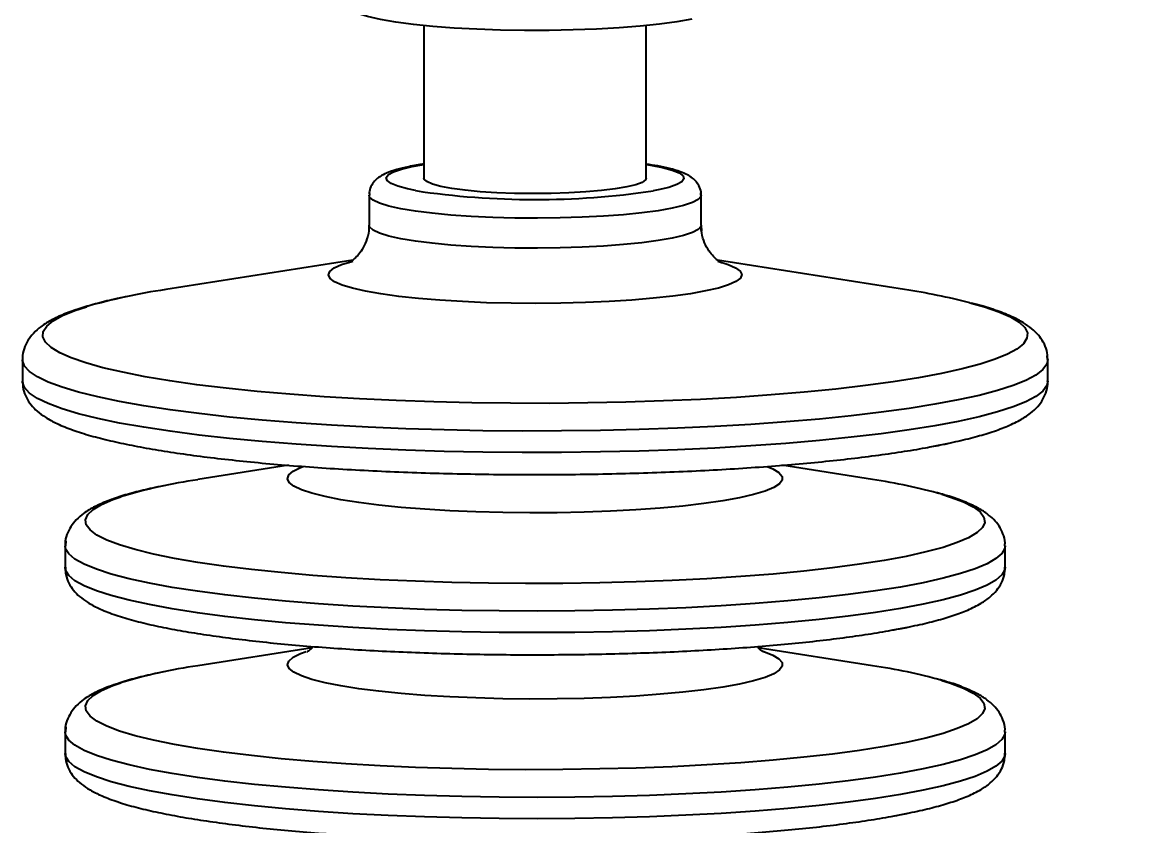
# Model space of a CAD drawing. Header units: millimetres. Extents: x 0 to 6631, y 0 to 4689.
# Drawn here: x 2553.2 to 2683.2, y 3700.4 to 3794.2 of the extents above; entities that cross this region are included whole.
import ezdxf

# ---------------------------------------------------------------- set-up
doc = ezdxf.new("R2010")
doc.units = ezdxf.units.MM
doc.header["$LTSCALE"] = 13
doc.layers.add('几何体', color=7, linetype='Continuous')
doc.layers.add('尺寸', color=3, linetype='Continuous')
doc.styles.add('SLDTEXTSTYLE0', font='hyswlongfangsong.ttf')
doc.dimstyles.new('SLDDIMSTYLE0', dxfattribs={"dimtxt": 50, "dimasz": 40.8, "dimexe": 0, "dimexo": 0.0625, "dimgap": 12.5, "dimtad": 2, "dimdec": 0, "dimrnd": 1e-09, "dimzin": 12, "dimdsep": 46, "dimtxsty": 'SLDTEXTSTYLE0', "dimsah": 1, "dimcen": 0.09, "dimadec": 0, "dimazin": 3, "dimtfac": 1, "dimtdec": 0, "dimtmove": 0, "dimatfit": 0, "dimfxl": 1, "dimfrac": 2, "dimtolj": 1, "dimtzin": 12, "dimarcsym": 0})

# ---------------------------------------------------------------- blocks, each defined once
blk = doc.blocks.new('*D28')
at = {"layer": 'Defpoints', "color": 0, "transparency": 16777216}
for p in [(2629.61, 3853.92), (3025.73, 3853.92), (2827.52, 2595.19)]:
    blk.add_point(p, dxfattribs=at)
at = {"layer": '尺寸', "color": 0, "lineweight": -2, "transparency": 16777216}
for p, q in [((2629.68, 3853.92), (3025.73, 3853.92)), ((3025.73, 2635.99), (3025.73, 3813.12)), ((2827.58, 2595.19), (3025.73, 2595.19))]:
    blk.add_line(p, q, dxfattribs=at)
at = {"layer": '尺寸', "color": 0, "transparency": 16777216}
for points in [[(3018.93, 3813.12), (3032.53, 3813.12), (3025.73, 3853.92)], [(3018.93, 2635.99), (3032.53, 2635.99), (3025.73, 2595.19)]]:
    blk.add_solid(points, dxfattribs=at)
at = {"layer": '尺寸', "color": 0, "transparency": 16777216, "insert": (3038.23, 3222.09), "char_height": 50, "attachment_point": 2, "rotation": 90, "style": 'SLDTEXTSTYLE0'}
blk.add_mtext('\\A1;1259', dxfattribs=at)

msp = doc.modelspace()

# ---------------------------------------------------------------- linework, layer by layer
at = {"layer": '几何体'}
for p, q in [((2600.05, 3793.86), (2600.05, 3776.03)), ((2625.99, 3776.03), (2625.99, 3793.86)), ((2593.64, 3774.06), (2593.64, 3770.56)), ((2627.37, 3774.67), (2626.79, 3774.55)), ((2632.37, 3774.06), (2632.37, 3774.31)), ((2632.4, 3770.56), (2632.4, 3774.06)), ((2632.48, 3769.85), (2632.44, 3770.56)), ((2591.74, 3766.48), (2569.9, 3763.03)), ((2634.35, 3766.43), (2634.01, 3766.73)), ((2656.15, 3763.03), (2634.3, 3766.48)), ((2553.17, 3754.84), (2553.17, 3752.33)), ((2672.85, 3754.86), (2672.81, 3755.28)), ((2672.87, 3752.33), (2672.87, 3754.84)), ((2553.18, 3752.32), (2553.23, 3751.89)), ((2672.86, 3752.18), (2672.85, 3752.36)), ((2659.34, 3744.7), (2661.31, 3745.09)), ((2584.24, 3742.51), (2573.64, 3740.84)), ((2652.4, 3740.84), (2641.81, 3742.51)), ((2558.23, 3733.69), (2558.19, 3733.11)), ((2558.16, 3733.11), (2558.16, 3730.6)), ((2667.89, 3730.6), (2667.89, 3733.11)), ((2654.79, 3723.28), (2656.53, 3723.61)), ((2586.99, 3721.21), (2573.64, 3719.11)), ((2652.4, 3719.11), (2639.07, 3721.21)), ((2558.16, 3711.38), (2558.16, 3708.87)), ((2558.23, 3711.96), (2558.19, 3711.38)), ((2667.89, 3708.87), (2667.89, 3711.38)), ((2654.79, 3701.55), (2656.53, 3701.88))]:
    msp.add_line(p, q, dxfattribs=at)
at = {"layer": '几何体', "flags": 128}
for points in [[(2631.32, 3794.62), (2629.57, 3794.31), (2627.55, 3794.03), (2625.29, 3793.79), (2622.82, 3793.6), (2620.2, 3793.44), (2617.46, 3793.34), (2614.65, 3793.29), (2611.8, 3793.28), (2608.98, 3793.33), (2606.23, 3793.43), (2603.59, 3793.57), (2601.1, 3793.76), (2598.81, 3793.99), (2596.75, 3794.27), (2594.96, 3794.57), (2593.46, 3794.91), (2592.29, 3795.27), (2591.45, 3795.65), (2590.97, 3796.04), (2590.85, 3796.36)], [(2599.05, 3774.59), (2598.13, 3774.78), (2597.01, 3775.09), (2596.21, 3775.42), (2595.75, 3775.76), (2595.64, 3776.1), (2595.89, 3776.45), (2596.49, 3776.78), (2597.42, 3777.1), (2598.67, 3777.4), (2600.05, 3777.64)], [(2625.99, 3777.64), (2626.48, 3777.56), (2627.91, 3777.28), (2629.04, 3776.97), (2629.84, 3776.65), (2630.3, 3776.31), (2630.4, 3775.96), (2630.15, 3775.62), (2629.56, 3775.28), (2628.62, 3774.96), (2627.37, 3774.67)], [(2623.73, 3775.01), (2622.37, 3774.78), (2620.77, 3774.58), (2618.95, 3774.43), (2616.97, 3774.31), (2614.88, 3774.25), (2612.75, 3774.23), (2610.62, 3774.26), (2608.55, 3774.34), (2606.61, 3774.46), (2604.84, 3774.63), (2603.3, 3774.84), (2602.02, 3775.08), (2601.04, 3775.34), (2600.39, 3775.63), (2600.08, 3775.92), (2600.05, 3776.03)], [(2625.99, 3776.03), (2625.92, 3775.85), (2625.52, 3775.55), (2624.78, 3775.27), (2623.73, 3775.01)], [(2629.02, 3772.53), (2627.38, 3772.24), (2625.47, 3771.99), (2623.34, 3771.77), (2621.01, 3771.6), (2618.53, 3771.47), (2615.94, 3771.39), (2613.31, 3771.36), (2610.67, 3771.38), (2608.07, 3771.45), (2605.56, 3771.57), (2603.2, 3771.73), (2601.01, 3771.94), (2599.05, 3772.19), (2597.35, 3772.47), (2595.95, 3772.78), (2594.86, 3773.12), (2594.11, 3773.47), (2593.71, 3773.83), (2593.64, 3774.06)], [(2632.4, 3774.06), (2632.38, 3773.91), (2632.06, 3773.55), (2631.38, 3773.19), (2630.36, 3772.85), (2629.02, 3772.53)], [(2629.02, 3769.04), (2627.38, 3768.75), (2625.47, 3768.49), (2623.34, 3768.28), (2621.01, 3768.1), (2618.53, 3767.97), (2615.94, 3767.89), (2613.31, 3767.86), (2610.67, 3767.88), (2608.07, 3767.95), (2605.56, 3768.07), (2603.2, 3768.23), (2601.01, 3768.44), (2599.05, 3768.69), (2597.35, 3768.97), (2595.95, 3769.28), (2594.86, 3769.62), (2594.11, 3769.97), (2593.71, 3770.34), (2593.64, 3770.56)], [(2632.4, 3770.56), (2632.38, 3770.41), (2632.06, 3770.05), (2631.38, 3769.69), (2630.36, 3769.35), (2629.02, 3769.04)], [(2632.93, 3762.87), (2631.15, 3762.55), (2629.1, 3762.26), (2626.81, 3762.01), (2624.32, 3761.8), (2621.67, 3761.63), (2618.89, 3761.51), (2616.03, 3761.43), (2613.12, 3761.4), (2610.22, 3761.43), (2607.35, 3761.5), (2604.56, 3761.62), (2601.9, 3761.78), (2599.4, 3761.99), (2597.1, 3762.24), (2595.03, 3762.52), (2593.23, 3762.84), (2591.71, 3763.19), (2590.5, 3763.56), (2589.62, 3763.94), (2589.09, 3764.34), (2588.9, 3764.75), (2589.06, 3765.15), (2589.58, 3765.55), (2590.43, 3765.94), (2591.62, 3766.31), (2591.74, 3766.34)], [(2634.34, 3766.33), (2635.54, 3765.97), (2636.42, 3765.58), (2636.96, 3765.18), (2637.15, 3764.78), (2636.98, 3764.37), (2636.47, 3763.97), (2635.61, 3763.58), (2634.43, 3763.21), (2632.93, 3762.87)], [(2660.47, 3753.22), (2657.77, 3752.72), (2654.81, 3752.25), (2651.58, 3751.81), (2648.12, 3751.4), (2644.44, 3751.04), (2640.56, 3750.72), (2636.52, 3750.44), (2632.33, 3750.2), (2628.02, 3750.02), (2623.62, 3749.88), (2619.16, 3749.79), (2614.65, 3749.74), (2610.14, 3749.75), (2605.65, 3749.81), (2601.2, 3749.91), (2596.82, 3750.06), (2592.54, 3750.27), (2588.39, 3750.51), (2584.39, 3750.8), (2580.57, 3751.14), (2576.95, 3751.51), (2573.55, 3751.92), (2570.39, 3752.37), (2567.5, 3752.86), (2564.88, 3753.37), (2562.57, 3753.91), (2560.56, 3754.47), (2558.88, 3755.05), (2557.53, 3755.65), (2556.53, 3756.26), (2555.87, 3756.89), (2555.56, 3757.51), (2555.61, 3758.14), (2556.02, 3758.77), (2556.77, 3759.39), (2557.87, 3760), (2559.31, 3760.59), (2560.64, 3761.03)], [(2663.78, 3761.5), (2665.48, 3761.01), (2667.16, 3760.43), (2668.51, 3759.83), (2669.52, 3759.22), (2670.18, 3758.59), (2670.48, 3757.97), (2670.43, 3757.34), (2670.03, 3756.71), (2669.27, 3756.09), (2668.17, 3755.48), (2666.73, 3754.89), (2664.96, 3754.31), (2662.87, 3753.76), (2660.47, 3753.22)], [(2662.42, 3750.14), (2659.69, 3749.63), (2656.69, 3749.14), (2653.42, 3748.7), (2649.93, 3748.28), (2646.21, 3747.91), (2642.3, 3747.58), (2638.22, 3747.29), (2633.99, 3747.04), (2629.64, 3746.84), (2625.18, 3746.69), (2620.66, 3746.58), (2616.1, 3746.52), (2611.51, 3746.51), (2606.94, 3746.55), (2602.4, 3746.64), (2597.92, 3746.78), (2593.53, 3746.97), (2589.25, 3747.2), (2585.12, 3747.47), (2581.15, 3747.79), (2577.36, 3748.15), (2573.79, 3748.55), (2570.44, 3748.99), (2567.35, 3749.46), (2564.52, 3749.96), (2561.98, 3750.49), (2559.74, 3751.05), (2557.81, 3751.63), (2556.2, 3752.22), (2554.93, 3752.84), (2554, 3753.46), (2553.41, 3754.1), (2553.17, 3754.73), (2553.17, 3754.84)], [(2672.87, 3754.85), (2672.75, 3754.31), (2672.29, 3753.68), (2671.47, 3753.05), (2670.32, 3752.43), (2668.82, 3751.83), (2667, 3751.24), (2664.87, 3750.68), (2662.42, 3750.14)], [(2662.42, 3747.63), (2659.69, 3747.12), (2656.69, 3746.64), (2653.42, 3746.19), (2649.93, 3745.78), (2646.21, 3745.4), (2642.3, 3745.07), (2638.22, 3744.78), (2633.99, 3744.53), (2629.64, 3744.33), (2625.18, 3744.18), (2620.66, 3744.07), (2616.1, 3744.02), (2611.51, 3744.01), (2606.94, 3744.05), (2602.4, 3744.14), (2597.92, 3744.27), (2593.53, 3744.46), (2589.25, 3744.69), (2585.12, 3744.96), (2581.15, 3745.28), (2577.36, 3745.64), (2573.79, 3746.04), (2570.44, 3746.48), (2567.35, 3746.95), (2564.52, 3747.45), (2561.98, 3747.98), (2559.74, 3748.54), (2557.81, 3749.12), (2556.2, 3749.72), (2554.93, 3750.33), (2554, 3750.95), (2553.41, 3751.59), (2553.17, 3752.23), (2553.17, 3752.33)], [(2672.87, 3752.33), (2672.75, 3751.81), (2672.29, 3751.17), (2671.47, 3750.54), (2670.32, 3749.92), (2668.82, 3749.32), (2667, 3748.74), (2664.87, 3748.17), (2662.42, 3747.63)], [(2636.87, 3738.71), (2634.93, 3738.36), (2632.72, 3738.04), (2630.28, 3737.75), (2627.63, 3737.51), (2624.79, 3737.3), (2621.82, 3737.15), (2618.74, 3737.04), (2615.59, 3736.97), (2612.41, 3736.96), (2609.24, 3736.99), (2606.11, 3737.07), (2603.06, 3737.2), (2600.14, 3737.38), (2597.38, 3737.6), (2594.8, 3737.86), (2592.44, 3738.15), (2590.34, 3738.49), (2588.51, 3738.85), (2586.97, 3739.24), (2585.76, 3739.65), (2584.87, 3740.07), (2584.33, 3740.51), (2584.13, 3740.95), (2584.29, 3741.39), (2584.79, 3741.83), (2585.64, 3742.26), (2585.94, 3742.38)], [(2640.1, 3742.38), (2640.77, 3742.09), (2641.49, 3741.66), (2641.86, 3741.22), (2641.88, 3740.78), (2641.55, 3740.34), (2640.87, 3739.91), (2639.86, 3739.49), (2638.52, 3739.09), (2636.87, 3738.71)], [(2656.35, 3731.88), (2653.75, 3731.4), (2650.88, 3730.95), (2647.75, 3730.53), (2644.38, 3730.15), (2640.8, 3729.81), (2637.02, 3729.51), (2633.08, 3729.26), (2629.01, 3729.05), (2624.83, 3728.89), (2620.56, 3728.78), (2616.25, 3728.72), (2611.91, 3728.7), (2607.58, 3728.74), (2603.29, 3728.83), (2599.06, 3728.97), (2594.93, 3729.15), (2590.92, 3729.38), (2587.06, 3729.66), (2583.39, 3729.98), (2579.91, 3730.34), (2576.66, 3730.74), (2573.66, 3731.17), (2570.92, 3731.64), (2568.48, 3732.14), (2566.34, 3732.67), (2564.51, 3733.22), (2563.02, 3733.78), (2561.87, 3734.36), (2561.07, 3734.96), (2560.63, 3735.56), (2560.54, 3736.16), (2560.81, 3736.77), (2561.44, 3737.36), (2562.42, 3737.95), (2563.74, 3738.53), (2564.65, 3738.84)], [(2660.49, 3739.13), (2661.53, 3738.8), (2663.02, 3738.23), (2664.17, 3737.65), (2664.97, 3737.06), (2665.42, 3736.46), (2665.5, 3735.85), (2665.23, 3735.25), (2664.61, 3734.65), (2663.63, 3734.06), (2662.3, 3733.49), (2660.64, 3732.93), (2658.65, 3732.4), (2656.35, 3731.88)], [(2658.31, 3728.8), (2655.67, 3728.3), (2652.75, 3727.84), (2649.58, 3727.42), (2646.17, 3727.02), (2642.54, 3726.67), (2638.72, 3726.36), (2634.74, 3726.1), (2630.62, 3725.88), (2626.38, 3725.7), (2622.05, 3725.58), (2617.67, 3725.5), (2613.25, 3725.47), (2608.84, 3725.5), (2604.45, 3725.57), (2600.12, 3725.69), (2595.87, 3725.86), (2591.73, 3726.07), (2587.73, 3726.33), (2583.9, 3726.64), (2580.25, 3726.99), (2576.81, 3727.37), (2573.61, 3727.8), (2570.67, 3728.25), (2568, 3728.74), (2565.62, 3729.26), (2563.55, 3729.81), (2561.81, 3730.37), (2560.39, 3730.95), (2559.31, 3731.55), (2558.59, 3732.16), (2558.21, 3732.77), (2558.16, 3733.11)], [(2667.89, 3733.1), (2667.85, 3732.83), (2667.51, 3732.22), (2666.82, 3731.61), (2665.78, 3731.02), (2664.4, 3730.43), (2662.69, 3729.86), (2660.65, 3729.32), (2658.31, 3728.8)], [(2658.31, 3726.29), (2655.67, 3725.8), (2652.75, 3725.34), (2649.58, 3724.91), (2646.17, 3724.52), (2642.54, 3724.17), (2638.72, 3723.86), (2634.74, 3723.59), (2630.62, 3723.37), (2626.38, 3723.2), (2622.05, 3723.07), (2617.67, 3722.99), (2613.25, 3722.97), (2608.84, 3722.99), (2604.45, 3723.06), (2600.12, 3723.18), (2595.87, 3723.35), (2591.73, 3723.56), (2587.73, 3723.83), (2583.9, 3724.13), (2580.25, 3724.48), (2576.81, 3724.86), (2573.61, 3725.29), (2570.67, 3725.75), (2568, 3726.24), (2565.62, 3726.76), (2563.55, 3727.3), (2561.81, 3727.86), (2560.39, 3728.45), (2559.31, 3729.04), (2558.59, 3729.65), (2558.21, 3730.26), (2558.16, 3730.6)], [(2667.89, 3730.6), (2667.85, 3730.33), (2667.51, 3729.71), (2666.82, 3729.11), (2665.78, 3728.51), (2664.4, 3727.92), (2662.69, 3727.36), (2660.65, 3726.81), (2658.31, 3726.29)], [(2636.87, 3716.97), (2634.93, 3716.62), (2632.72, 3716.3), (2630.28, 3716.02), (2627.63, 3715.77), (2624.79, 3715.57), (2621.82, 3715.41), (2618.74, 3715.3), (2615.59, 3715.24), (2612.41, 3715.22), (2609.24, 3715.26), (2606.11, 3715.34), (2603.06, 3715.47), (2600.14, 3715.65), (2597.38, 3715.86), (2594.8, 3716.12), (2592.44, 3716.42), (2590.34, 3716.75), (2588.51, 3717.12), (2586.97, 3717.5), (2585.76, 3717.91), (2584.87, 3718.34), (2584.33, 3718.78), (2584.13, 3719.22), (2584.29, 3719.66), (2584.79, 3720.1), (2585.64, 3720.53), (2586.3, 3720.77)], [(2639.52, 3720.84), (2639.72, 3720.78), (2640.77, 3720.36), (2641.49, 3719.93), (2641.86, 3719.49), (2641.88, 3719.05), (2641.55, 3718.61), (2640.87, 3718.17), (2639.86, 3717.75), (2638.52, 3717.35), (2636.87, 3716.97)], [(2656.35, 3710.15), (2653.75, 3709.67), (2650.88, 3709.21), (2647.75, 3708.8), (2644.38, 3708.42), (2640.8, 3708.08), (2637.02, 3707.78), (2633.08, 3707.52), (2629.01, 3707.32), (2624.83, 3707.16), (2620.56, 3707.05), (2616.25, 3706.98), (2611.91, 3706.97), (2607.58, 3707.01), (2603.29, 3707.1), (2599.06, 3707.23), (2594.93, 3707.42), (2590.92, 3707.65), (2587.06, 3707.93), (2583.39, 3708.25), (2579.91, 3708.61), (2576.66, 3709.01), (2573.66, 3709.44), (2570.92, 3709.91), (2568.48, 3710.41), (2566.34, 3710.94), (2564.51, 3711.48), (2563.02, 3712.05), (2561.87, 3712.63), (2561.07, 3713.23), (2560.63, 3713.83), (2560.54, 3714.43), (2560.81, 3715.03), (2561.44, 3715.63), (2562.42, 3716.22), (2563.74, 3716.79), (2564.65, 3717.11)], [(2660.49, 3717.4), (2661.53, 3717.07), (2663.02, 3716.5), (2664.17, 3715.92), (2664.97, 3715.32), (2665.42, 3714.72), (2665.5, 3714.12), (2665.23, 3713.52), (2664.61, 3712.92), (2663.63, 3712.33), (2662.3, 3711.76), (2660.64, 3711.2), (2658.65, 3710.66), (2656.35, 3710.15)], [(2658.31, 3707.07), (2655.67, 3706.57), (2652.75, 3706.11), (2649.58, 3705.68), (2646.17, 3705.29), (2642.54, 3704.94), (2638.72, 3704.63), (2634.74, 3704.36), (2630.62, 3704.14), (2626.38, 3703.97), (2622.05, 3703.85), (2617.67, 3703.77), (2613.25, 3703.74), (2608.84, 3703.76), (2604.45, 3703.83), (2600.12, 3703.96), (2595.87, 3704.12), (2591.73, 3704.34), (2587.73, 3704.6), (2583.9, 3704.91), (2580.25, 3705.25), (2576.81, 3705.64), (2573.61, 3706.06), (2570.67, 3706.52), (2568, 3707.01), (2565.62, 3707.53), (2563.55, 3708.07), (2561.81, 3708.64), (2560.39, 3709.22), (2559.31, 3709.82), (2558.59, 3710.42), (2558.21, 3711.04), (2558.16, 3711.38)], [(2667.89, 3711.37), (2667.85, 3711.1), (2667.51, 3710.49), (2666.82, 3709.88), (2665.78, 3709.28), (2664.4, 3708.7), (2662.69, 3708.13), (2660.65, 3707.59), (2658.31, 3707.07)], [(2658.31, 3704.56), (2655.67, 3704.07), (2652.75, 3703.6), (2649.58, 3703.18), (2646.17, 3702.78), (2642.54, 3702.43), (2638.72, 3702.12), (2634.74, 3701.86), (2630.62, 3701.64), (2626.38, 3701.46), (2622.05, 3701.34), (2617.67, 3701.26), (2613.25, 3701.23), (2608.84, 3701.26), (2604.45, 3701.33), (2600.12, 3701.45), (2595.87, 3701.62), (2591.73, 3701.83), (2587.73, 3702.09), (2583.9, 3702.4), (2580.25, 3702.75), (2576.81, 3703.13), (2573.61, 3703.56), (2570.67, 3704.02), (2568, 3704.51), (2565.62, 3705.02), (2563.55, 3705.57), (2561.81, 3706.13), (2560.39, 3706.71), (2559.31, 3707.31), (2558.59, 3707.92), (2558.21, 3708.53), (2558.16, 3708.87)], [(2667.89, 3708.87), (2667.85, 3708.59), (2667.51, 3707.98), (2666.82, 3707.37), (2665.78, 3706.78), (2664.4, 3706.19), (2662.69, 3705.63), (2660.65, 3705.08), (2658.31, 3704.56)]]:
    msp.add_lwpolyline(points, dxfattribs=at)
at = {"layer": '几何体'}
for centre, radius, start, end in [((2613.05, 3867.69), 94.15, 261.4507, 278.395), ((2579.92, 3694.05), 69.7, 98.2666, 106.0607), ((2644.77, 3686.68), 77.19, 75.7424, 81.523), ((2582.31, 3680.43), 61.02, 98.1716, 106.8305), ((2643.29, 3677.79), 63.71, 74.334, 81.7719), ((2582.31, 3658.7), 61.02, 98.1716, 106.8305), ((2643.29, 3656.05), 63.71, 74.334, 81.7719)]:
    msp.add_arc(centre, radius, start, end, dxfattribs=at)
for points, knots in [([(2600.05, 3777.68), (2599.96, 3777.67), (2599.27, 3777.58), (2598.19, 3777.37), (2596.8, 3777.05), (2595.75, 3776.69), (2594.97, 3776.29), (2594.38, 3775.84), (2593.94, 3775.27), (2593.65, 3774.62), (2593.67, 3774.2), (2593.68, 3774.06)], [0, 0, 0, 0, 0.0255485, 0.1965594, 0.3713836, 0.5547675, 0.6935242, 0.7870711, 0.8736462, 0.956485, 1, 1, 1, 1]), ([(2599.51, 3777.6), (2599.4, 3777.58), (2598.95, 3777.51), (2598.57, 3777.44), (2598.27, 3777.38)], [0, 0, 0, 0, 0.2354118, 1, 1, 1, 1]), ([(2632.38, 3774.06), (2632.39, 3774.1), (2632.44, 3774.42), (2632.23, 3775.02), (2631.85, 3775.64), (2631.35, 3776.1), (2630.74, 3776.48), (2629.91, 3776.83), (2628.78, 3777.16), (2627.46, 3777.45), (2626.45, 3777.61), (2625.99, 3777.68)], [0, 0, 0, 0, 0.013689, 0.099171, 0.179973, 0.265854, 0.369414, 0.512504, 0.692114, 0.860201, 1, 1, 1, 1]), ([(2593.61, 3770.55), (2593.62, 3770.43), (2593.66, 3769.89), (2593.43, 3768.96), (2593, 3767.92), (2592.45, 3767.13), (2591.93, 3766.61), (2591.52, 3766.3), (2591.28, 3766.16), (2591.26, 3766.15), (2591.26, 3766.15)], [0, 0, 0, 0, 0.043504, 0.204642, 0.35295, 0.491061, 0.621422, 0.749621, 0.883017, 1, 1, 1, 1]), ([(2634.78, 3766.16), (2634.78, 3766.16), (2634.78, 3766.15), (2634.54, 3766.29), (2634.11, 3766.61), (2633.57, 3767.16), (2633.01, 3767.98), (2632.59, 3769.04), (2632.38, 3769.95), (2632.42, 3770.45), (2632.43, 3770.55)], [0, 0, 0, 0, 0.104081, 0.245145, 0.379926, 0.515335, 0.657943, 0.808771, 0.964094, 1, 1, 1, 1]), ([(2565.49, 3762.24), (2565.07, 3762.15), (2563.8, 3761.89), (2561.93, 3761.44), (2560.66, 3761.05), (2560.05, 3760.87)], [0, 0, 0, 0, 0.209338, 0.617851, 1, 1, 1, 1]), ([(2560.18, 3760.91), (2560.18, 3760.91), (2559.47, 3760.71), (2558.28, 3760.27), (2556.66, 3759.56), (2555.43, 3758.8), (2554.49, 3757.99), (2553.8, 3757.13), (2553.35, 3756.16), (2553.14, 3755.34), (2553.19, 3754.91), (2553.2, 3754.83)], [0, 0, 0, 0, 0.0007313, 0.1820668, 0.3697548, 0.54716, 0.6771703, 0.7863691, 0.8849861, 0.9790858, 1, 1, 1, 1]), ([(2672.86, 3754.87), (2672.84, 3755.22), (2672.79, 3755.95), (2672.36, 3756.92), (2671.76, 3757.77), (2670.98, 3758.51), (2669.95, 3759.23), (2668.57, 3759.95), (2666.76, 3760.64), (2665.19, 3761.14), (2664.17, 3761.39), (2663.96, 3761.45)], [0, 0, 0, 0, 0.07783, 0.162087, 0.249925, 0.348839, 0.468773, 0.620275, 0.792994, 0.957242, 1, 1, 1, 1]), ([(2665.74, 3760.94), (2665.47, 3761.03), (2665.19, 3761.13), (2664.84, 3761.22), (2664.83, 3761.22)], [0, 0, 0, 0, 0.956865, 1, 1, 1, 1]), ([(2553.18, 3754.99), (2553.18, 3754.97), (2553.16, 3754.91), (2553.18, 3754.85), (2553.18, 3754.82)], [0, 0, 0, 0, 0.473772, 1, 1, 1, 1]), ([(2553.2, 3752.32), (2553.21, 3752.01), (2553.23, 3751.33), (2553.62, 3750.37), (2554.19, 3749.51), (2554.95, 3748.75), (2555.94, 3748.04), (2557.28, 3747.32), (2559.01, 3746.62), (2561.09, 3745.97), (2563.38, 3745.38), (2565.89, 3744.84), (2568.61, 3744.34), (2571.55, 3743.88), (2574.7, 3743.46), (2578.04, 3743.08), (2581.57, 3742.73), (2585.26, 3742.42), (2589.09, 3742.15), (2593.05, 3741.92), (2597.12, 3741.73), (2601.27, 3741.59), (2605.49, 3741.49), (2609.74, 3741.43), (2614.01, 3741.42), (2618.28, 3741.45), (2622.52, 3741.53), (2626.71, 3741.65), (2630.82, 3741.81), (2634.84, 3742.02), (2638.74, 3742.27), (2642.5, 3742.56), (2646.11, 3742.88), (2649.54, 3743.25), (2652.78, 3743.65), (2655.81, 3744.08), (2658.41, 3744.51), (2659.9, 3744.81), (2660.55, 3744.93)], [0, 0, 0, 0, 0.013443, 0.030053, 0.047201, 0.066318, 0.089293, 0.118304, 0.152214, 0.184819, 0.216004, 0.246406, 0.276361, 0.306041, 0.335543, 0.364924, 0.39422, 0.423455, 0.452645, 0.481803, 0.510936, 0.540051, 0.569153, 0.598248, 0.627338, 0.656427, 0.685518, 0.714614, 0.743718, 0.772835, 0.80197, 0.831129, 0.86032, 0.889554, 0.918844, 0.948213, 0.97769, 1, 1, 1, 1]), ([(2660.55, 3744.93), (2660.98, 3745.02), (2662.24, 3745.29), (2664.16, 3745.75), (2666.21, 3746.35), (2668.03, 3747), (2669.57, 3747.72), (2670.77, 3748.49), (2671.67, 3749.3), (2672.32, 3750.17), (2672.73, 3751.16), (2672.92, 3751.94), (2672.87, 3752.33), (2672.86, 3752.37)], [0, 0, 0, 0, 0.063604, 0.187722, 0.313157, 0.44137, 0.574438, 0.694499, 0.783141, 0.858672, 0.927448, 0.993549, 1, 1, 1, 1]), ([(2569.61, 3740.12), (2569.2, 3740.03), (2567.98, 3739.78), (2566.17, 3739.33), (2564.66, 3738.9), (2563.96, 3738.64), (2563.82, 3738.58)], [0, 0, 0, 0, 0.1832576, 0.5418678, 0.9049346, 1, 1, 1, 1]), ([(2564.41, 3738.78), (2564.03, 3738.66), (2563.01, 3738.33), (2561.66, 3737.73), (2560.42, 3737.01), (2559.49, 3736.23), (2558.81, 3735.41), (2558.36, 3734.46), (2558.13, 3733.65), (2558.18, 3733.2), (2558.19, 3733.11)], [0, 0, 0, 0, 0.119525, 0.322603, 0.515966, 0.654059, 0.770099, 0.874863, 0.974764, 1, 1, 1, 1]), ([(2661.75, 3738.74), (2661.25, 3738.92), (2660.68, 3739.11), (2659.97, 3739.29), (2659.89, 3739.31)], [0, 0, 0, 0, 0.890709, 1, 1, 1, 1]), ([(2667.85, 3733.09), (2667.86, 3733.21), (2667.91, 3733.7), (2667.66, 3734.54), (2667.19, 3735.47), (2666.53, 3736.24), (2665.7, 3736.94), (2664.59, 3737.63), (2663.14, 3738.28), (2661.83, 3738.76), (2660.95, 3739), (2660.75, 3739.06)], [0, 0, 0, 0, 0.030845, 0.126235, 0.221146, 0.322663, 0.440192, 0.586649, 0.772288, 0.948625, 1, 1, 1, 1]), ([(2558.19, 3730.6), (2558.19, 3730.31), (2558.21, 3729.65), (2558.59, 3728.71), (2559.15, 3727.86), (2559.88, 3727.13), (2560.83, 3726.45), (2562.12, 3725.76), (2563.8, 3725.09), (2565.84, 3724.47), (2568.09, 3723.9), (2570.55, 3723.39), (2573.22, 3722.93), (2576.11, 3722.5), (2579.19, 3722.11), (2582.47, 3721.75), (2585.91, 3721.43), (2589.52, 3721.16), (2593.25, 3720.92), (2597.1, 3720.73), (2601.05, 3720.58), (2605.06, 3720.47), (2609.12, 3720.4), (2613.2, 3720.38), (2617.28, 3720.41), (2621.34, 3720.48), (2625.35, 3720.59), (2629.28, 3720.74), (2633.12, 3720.94), (2636.84, 3721.18), (2640.42, 3721.46), (2643.85, 3721.78), (2647.09, 3722.13), (2650.14, 3722.53), (2652.98, 3722.95), (2655.04, 3723.32), (2656.14, 3723.54), (2656.43, 3723.59)], [0, 0, 0, 0, 0.013332, 0.030336, 0.047796, 0.067182, 0.090463, 0.120141, 0.155738, 0.190073, 0.222766, 0.25458, 0.285905, 0.316933, 0.347771, 0.378481, 0.409101, 0.439658, 0.470168, 0.500645, 0.531098, 0.561534, 0.591958, 0.622376, 0.652792, 0.68321, 0.713633, 0.744066, 0.774514, 0.804983, 0.835482, 0.86602, 0.896612, 0.927276, 0.958042, 0.988952, 1, 1, 1, 1]), ([(2656.43, 3723.59), (2656.84, 3723.68), (2658.06, 3723.93), (2659.89, 3724.38), (2661.85, 3724.96), (2663.59, 3725.61), (2665, 3726.31), (2666.09, 3727.06), (2666.89, 3727.85), (2667.47, 3728.73), (2667.84, 3729.66), (2667.85, 3730.3), (2667.85, 3730.58)], [0, 0, 0, 0, 0.066611, 0.196958, 0.328926, 0.464416, 0.606275, 0.717898, 0.803621, 0.878544, 0.947976, 1, 1, 1, 1]), ([(2667.81, 3730.02), (2667.84, 3730.12), (2667.9, 3730.32), (2667.87, 3730.52), (2667.86, 3730.62)], [0, 0, 0, 0, 0.533032, 1, 1, 1, 1]), ([(2587.07, 3721.3), (2587.06, 3721.29), (2586.92, 3721.09), (2586.67, 3720.91), (2586.44, 3720.74), (2586.43, 3720.74), (2586.43, 3720.74)], [0, 0, 0, 0, 0.015623, 0.356062, 0.709736, 1, 1, 1, 1]), ([(2639.63, 3720.73), (2639.63, 3720.73), (2639.67, 3720.71), (2639.55, 3720.77), (2639.3, 3720.94), (2639.05, 3721.23), (2638.94, 3721.35)], [0, 0, 0, 0, 0.002873, 0.389734, 0.742605, 1, 1, 1, 1]), ([(2569.61, 3718.38), (2569.2, 3718.3), (2567.98, 3718.05), (2566.17, 3717.59), (2564.66, 3717.17), (2563.96, 3716.9), (2563.82, 3716.85)], [0, 0, 0, 0, 0.183258, 0.541868, 0.904935, 1, 1, 1, 1]), ([(2564.41, 3717.05), (2564.03, 3716.93), (2563.01, 3716.6), (2561.66, 3716), (2560.42, 3715.28), (2559.49, 3714.5), (2558.81, 3713.67), (2558.36, 3712.73), (2558.13, 3711.91), (2558.18, 3711.47), (2558.19, 3711.38)], [0, 0, 0, 0, 0.119525, 0.322603, 0.515966, 0.654059, 0.770099, 0.874863, 0.974764, 1, 1, 1, 1]), ([(2661.75, 3717.01), (2661.25, 3717.18), (2660.68, 3717.38), (2659.97, 3717.55), (2659.89, 3717.57)], [0, 0, 0, 0, 0.890709, 1, 1, 1, 1]), ([(2667.85, 3711.35), (2667.86, 3711.47), (2667.91, 3711.97), (2667.66, 3712.81), (2667.19, 3713.73), (2666.53, 3714.51), (2665.7, 3715.21), (2664.59, 3715.89), (2663.14, 3716.54), (2661.83, 3717.03), (2660.95, 3717.27), (2660.75, 3717.32)], [0, 0, 0, 0, 0.0308455, 0.1262352, 0.2211461, 0.322663, 0.4401921, 0.5866492, 0.7722878, 0.9486252, 1, 1, 1, 1]), ([(2558.19, 3708.87), (2558.19, 3708.58), (2558.21, 3707.91), (2558.59, 3706.98), (2559.15, 3706.13), (2559.88, 3705.4), (2560.83, 3704.71), (2562.12, 3704.03), (2563.8, 3703.36), (2565.84, 3702.73), (2568.09, 3702.17), (2570.55, 3701.66), (2573.22, 3701.19), (2576.11, 3700.77), (2579.19, 3700.37), (2582.47, 3700.02), (2585.91, 3699.7), (2589.52, 3699.43), (2593.25, 3699.19), (2597.1, 3699), (2601.05, 3698.84), (2605.06, 3698.73), (2609.12, 3698.67), (2613.2, 3698.65), (2617.28, 3698.67), (2621.34, 3698.74), (2625.35, 3698.85), (2629.28, 3699.01), (2633.12, 3699.21), (2636.84, 3699.45), (2640.42, 3699.73), (2643.85, 3700.05), (2647.09, 3700.4), (2650.14, 3700.79), (2652.98, 3701.22), (2655.04, 3701.58), (2656.14, 3701.8), (2656.43, 3701.86)], [0, 0, 0, 0, 0.013332, 0.030336, 0.047796, 0.067182, 0.090463, 0.120141, 0.155738, 0.190073, 0.222766, 0.25458, 0.285905, 0.316933, 0.347771, 0.378481, 0.409101, 0.439658, 0.470168, 0.500645, 0.531098, 0.561534, 0.591958, 0.622376, 0.652792, 0.68321, 0.713633, 0.744066, 0.774514, 0.804983, 0.835482, 0.86602, 0.896612, 0.927276, 0.958042, 0.988952, 1, 1, 1, 1]), ([(2656.43, 3701.86), (2656.84, 3701.95), (2658.06, 3702.2), (2659.89, 3702.65), (2661.85, 3703.23), (2663.59, 3703.88), (2665, 3704.57), (2666.09, 3705.33), (2666.89, 3706.12), (2667.47, 3706.99), (2667.84, 3707.93), (2667.85, 3708.57), (2667.85, 3708.85)], [0, 0, 0, 0, 0.066611, 0.196958, 0.328926, 0.464416, 0.606275, 0.717898, 0.803621, 0.878544, 0.947976, 1, 1, 1, 1]), ([(2667.81, 3708.28), (2667.84, 3708.39), (2667.9, 3708.58), (2667.87, 3708.79), (2667.86, 3708.88)], [0, 0, 0, 0, 0.533032, 1, 1, 1, 1])]:
    msp.add_open_spline(points, degree=3, knots=knots, dxfattribs=at)

# ---------------------------------------------------------------- dimensions: what is measured, and where the dimension line sits
at = {"layer": '尺寸'}
dim = msp.add_linear_dim(base=(3025.73, 3853.92), p1=(2827.52, 2595.19), p2=(2629.61, 3853.92), angle=90, dimstyle='SLDDIMSTYLE0', dxfattribs=at)
dim.commit()
dim.dimension.update_dxf_attribs({"geometry": '*D28', "text_midpoint": (3025.73, 3222.09), "dimtype": 160})

doc.saveas('drawing.dxf')
